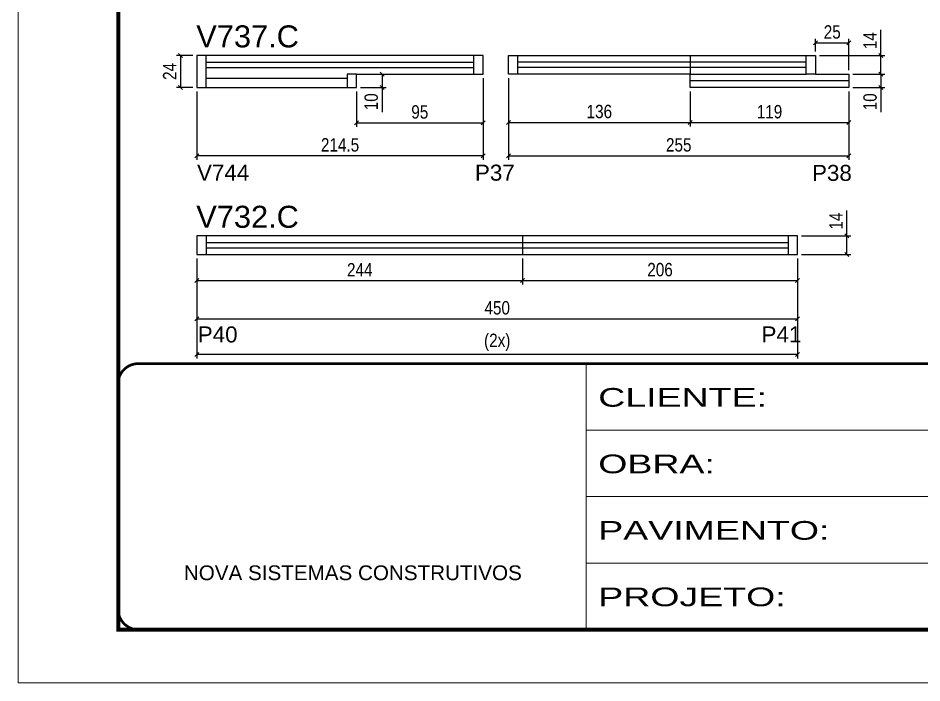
# Model space of a CAD drawing. Extents: x 1959 to 8212, y 239 to 4735.
# Drawn here: x 5142 to 5819, y 2537 to 3035 of the extents above; entities that cross this region are included whole.
import ezdxf

# ---------------------------------------------------------------- set-up
doc = ezdxf.new("R2010")
doc.units = 0
doc.linetypes.add('CONTINUO', pattern=[0])
doc.linetypes.add('DASHED', pattern=[0.75, 0.5, -0.25])
for name, color, linetype in [('5', 5, 'Continuous'), ('COTA', 241, 'Continuous'), ('NOMENCLATURA', 7, 'Continuous'), ('Painéis', 200, 'Continuous'), ('SARR_2.2x10', 60, 'Continuous'), ('SARR_2.2x7', 40, 'Continuous'), ('SARR_EDITAR', 141, 'Continuous')]:
    doc.layers.add(name, color=color, linetype=linetype)
doc.layers.add('Folhas', color=255, linetype='Continuous', lineweight=9)
doc.layers.add('SARRAFO DE PRESSAO', color=251, linetype='DASHED', lineweight=9)
doc.styles.add('ARIAL', font='arial.ttf')
doc.styles.add('COTA TECNICA', font='techl___.ttf', dxfattribs={"height": 10})
doc.styles.add('COTA TECNICA-50', font='techl___.ttf', dxfattribs={"height": 10})
doc.styles.get("Standard").update_dxf_attribs({"font": 'arial.ttf'})
doc.styles.add('Tecnologia', font='')
doc.styles.get('Tecnologia').set_extended_font_data('Forgotten Futurist')
doc.dimstyles.new('COTA PAINEL-50', dxfattribs={"dimtxt": 10, "dimasz": 3, "dimexe": 3, "dimexo": 3, "dimgap": 3, "dimtad": 1, "dimdec": 1, "dimzin": 12, "dimdsep": 46, "dimtxsty": 'COTA TECNICA-50', "dimblk1": 'OBLIQUE', "dimblk2": 'OBLIQUE', "dimsah": 1, "dimcen": 0.9, "dimclrd": 4, "dimclre": 4, "dimclrt": 240, "dimadec": 1, "dimazin": 3, "dimtfac": 1, "dimtdec": 1, "dimtmove": 0, "dimatfit": 3, "dimfxl": 1, "dimtolj": 1, "dimtzin": 12, "dimarcsym": 0})
doc.dimstyles.new('PAINEL', dxfattribs={"dimtxt": 10, "dimasz": 3, "dimexe": 3, "dimexo": 3, "dimgap": 3, "dimtad": 1, "dimdec": 1, "dimzin": 12, "dimdsep": 46, "dimtxsty": 'COTA TECNICA', "dimblk1": 'OBLIQUE', "dimblk2": 'OBLIQUE', "dimsah": 1, "dimcen": 0.9, "dimclrd": 4, "dimclre": 4, "dimclrt": 240, "dimadec": 1, "dimazin": 3, "dimtfac": 1, "dimtdec": 1, "dimtmove": 0, "dimatfit": 3, "dimfxl": 1, "dimtolj": 1, "dimtzin": 12, "dimarcsym": 0})

# ---------------------------------------------------------------- blocks, each defined once
blk = doc.blocks.new('9999999999')
at = {"color": 30, "linetype": 'CONTINUO'}
for p, q in [((98564.56, 34230.21), (98564.56, 34429.45)), ((98564.56, 34379.64), (99583.98, 34379.64)), ((98564.56, 34329.83), (99487.98, 34329.83)), ((98564.56, 34280.02), (99487.98, 34280.02))]:
    blk.add_line(p, q, dxfattribs=at)
at = {"color": 30, "linetype": 'CONTINUO', "const_width": 2}
blk.add_lwpolyline([(99583.98, 34230.21), (99583.98, 34414.45, 0.414214), (99568.98, 34429.45), (98228.98, 34429.45, 0.414214), (98213.98, 34414.45), (98213.98, 34245.21, 0.414214), (98228.98, 34230.21), (99583.98, 34230.21)], format="xyb", dxfattribs=at)
at = {"layer": 'Folhas'}
blk.add_lwpolyline([(98138.98, 34190.21), (99623.98, 34190.21), (99623.98, 35240.21), (98138.98, 35240.21)], close=True, dxfattribs=at)
at = {"layer": 'Folhas', "color": 30, "const_width": 3}
blk.add_lwpolyline([(98213.98, 34230.21), (99583.98, 34230.21), (99583.98, 35200.21), (98213.98, 35200.21)], close=True, dxfattribs=at)
at = {"color": 7, "linetype": 'Continuous', "ltscale": 5, "style": 'ARIAL'}
blk.add_text('NOVA SISTEMAS CONSTRUTIVOS', height=11.0592, dxfattribs=at).set_placement((98263.19, 34267.21))
at = {"layer": 'Folhas', "color": 7, "style": 'Tecnologia', "width": 1.5}
for s, p in [('CLIENTE:', (98573.65, 34397.17)), ('OBRA:', (98573.65, 34347.31)), ('PAVIMENTO:', (98573.65, 34297.5)), ('PROJETO:', (98573.65, 34247.69))]:
    blk.add_text(s, height=14, dxfattribs=at).set_placement(p)
blk = doc.blocks.new('_Oblique')
at = {"color": 0, "linetype": 'ByBlock', "lineweight": -2}
blk.add_line((-0.5, -0.5), (0.5, 0.5), dxfattribs=at)
blk = doc.blocks.new('*D113')
at = {"layer": 'COTA', "color": 4, "lineweight": -2, "transparency": 16777216}
for p, q in [((5490.75, 2989.82), (5490.75, 2928.65)), ((5276.25, 2979.82), (5276.25, 2928.65)), ((5490.75, 2931.65), (5276.25, 2931.65))]:
    blk.add_line(p, q, dxfattribs=at)
at = {"layer": 'Defpoints', "color": 0, "transparency": 16777216}
for p in [(5490.75, 2992.82), (5276.25, 2982.82), (5276.25, 2931.65)]:
    blk.add_point(p, dxfattribs=at)
at = {"layer": 'COTA', "color": 4, "lineweight": -2, "transparency": 16777216, "xscale": 3, "yscale": 3, "zscale": 3, "rotation": 180}
blk.add_blockref('_Oblique', (5276.25, 2931.65), dxfattribs=at)
at = {"layer": 'COTA', "color": 4, "lineweight": -2, "transparency": 16777216, "xscale": 3, "yscale": 3, "zscale": 3}
blk.add_blockref('_Oblique', (5490.75, 2931.65), dxfattribs=at)
at = {"layer": 'COTA', "color": 240, "transparency": 16777216, "insert": (5383.5, 2939.76), "char_height": 10, "attachment_point": 5, "style": 'COTA TECNICA'}
blk.add_mtext('\\A1;214.5', dxfattribs=at)
blk = doc.blocks.new('*D111')
at = {"layer": 'COTA', "color": 4, "lineweight": -2, "transparency": 16777216}
for p, q in [((5509.75, 2989.82), (5509.75, 2928.65)), ((5764.75, 2979.82), (5764.75, 2928.65)), ((5509.75, 2931.65), (5764.75, 2931.65))]:
    blk.add_line(p, q, dxfattribs=at)
at = {"layer": 'Defpoints', "color": 0, "transparency": 16777216}
for p in [(5509.75, 2992.82), (5764.75, 2982.82), (5764.75, 2931.65)]:
    blk.add_point(p, dxfattribs=at)
at = {"layer": 'COTA', "color": 4, "lineweight": -2, "transparency": 16777216, "xscale": 3, "yscale": 3, "zscale": 3, "rotation": 180}
blk.add_blockref('_Oblique', (5509.75, 2931.65), dxfattribs=at)
at = {"layer": 'COTA', "color": 4, "lineweight": -2, "transparency": 16777216, "xscale": 3, "yscale": 3, "zscale": 3}
blk.add_blockref('_Oblique', (5764.75, 2931.65), dxfattribs=at)
at = {"layer": 'COTA', "color": 240, "transparency": 16777216, "insert": (5637.25, 2939.76), "char_height": 10, "attachment_point": 5, "style": 'COTA TECNICA'}
blk.add_mtext('\\A1;255', dxfattribs=at)
blk = doc.blocks.new('*D112')
at = {"layer": 'COTA', "color": 4, "lineweight": -2, "transparency": 16777216}
for p, q in [((5273.25, 3006.82), (5260.89, 3006.82)), ((5263.89, 3006.82), (5263.89, 2982.82)), ((5273.25, 2982.82), (5260.89, 2982.82))]:
    blk.add_line(p, q, dxfattribs=at)
at = {"layer": 'Defpoints', "color": 0, "transparency": 16777216}
for p in [(5276.25, 3006.82), (5263.89, 2982.82), (5276.25, 2982.82)]:
    blk.add_point(p, dxfattribs=at)
at = {"layer": 'COTA', "color": 4, "lineweight": -2, "transparency": 16777216, "xscale": 3, "yscale": 3, "zscale": 3}
for p, rotation in [((5263.89, 3006.82), 90), ((5263.89, 2982.82), 270)]:
    blk.add_blockref('_Oblique', p, dxfattribs=dict(at, rotation=rotation))
at = {"layer": 'COTA', "color": 240, "transparency": 16777216, "insert": (5255.81, 2994.82), "char_height": 10, "attachment_point": 5, "rotation": 90, "style": 'COTA TECNICA'}
blk.add_mtext('\\A1;24', dxfattribs=at)
blk = doc.blocks.new('*D104')
at = {"layer": 'COTA', "color": 4, "lineweight": -2, "transparency": 16777216}
for p, q in [((5509.75, 2989.82), (5509.75, 2953.52)), ((5645.75, 2979.82), (5645.75, 2953.52)), ((5509.75, 2956.52), (5645.75, 2956.52))]:
    blk.add_line(p, q, dxfattribs=at)
at = {"layer": 'Defpoints', "color": 0, "transparency": 16777216}
for p in [(5509.75, 2992.82), (5645.75, 2982.82), (5645.75, 2956.52)]:
    blk.add_point(p, dxfattribs=at)
at = {"layer": 'COTA', "color": 4, "lineweight": -2, "transparency": 16777216, "xscale": 3, "yscale": 3, "zscale": 3, "rotation": 180}
blk.add_blockref('_Oblique', (5509.75, 2956.52), dxfattribs=at)
at = {"layer": 'COTA', "color": 4, "lineweight": -2, "transparency": 16777216, "xscale": 3, "yscale": 3, "zscale": 3}
blk.add_blockref('_Oblique', (5645.75, 2956.52), dxfattribs=at)
at = {"layer": 'COTA', "color": 240, "transparency": 16777216, "insert": (5577.75, 2964.74), "char_height": 10, "attachment_point": 5, "style": 'COTA TECNICA'}
blk.add_mtext('\\A1;136', dxfattribs=at)
blk = doc.blocks.new('*D105')
at = {"layer": 'COTA', "color": 4, "lineweight": -2, "transparency": 16777216}
for p, q in [((5645.75, 2979.82), (5645.75, 2953.52)), ((5764.75, 2979.82), (5764.75, 2953.52)), ((5645.75, 2956.52), (5764.75, 2956.52))]:
    blk.add_line(p, q, dxfattribs=at)
at = {"layer": 'Defpoints', "color": 0, "transparency": 16777216}
for p in [(5645.75, 2982.82), (5764.75, 2982.82), (5764.75, 2956.52)]:
    blk.add_point(p, dxfattribs=at)
at = {"layer": 'COTA', "color": 4, "lineweight": -2, "transparency": 16777216, "xscale": 3, "yscale": 3, "zscale": 3, "rotation": 180}
blk.add_blockref('_Oblique', (5645.75, 2956.52), dxfattribs=at)
at = {"layer": 'COTA', "color": 4, "lineweight": -2, "transparency": 16777216, "xscale": 3, "yscale": 3, "zscale": 3}
blk.add_blockref('_Oblique', (5764.75, 2956.52), dxfattribs=at)
at = {"layer": 'COTA', "color": 240, "transparency": 16777216, "insert": (5705.25, 2964.61), "char_height": 10, "attachment_point": 5, "style": 'COTA TECNICA'}
blk.add_mtext('\\A1;119', dxfattribs=at)
blk = doc.blocks.new('*D106')
at = {"layer": 'COTA', "color": 4, "lineweight": -2, "transparency": 16777216}
for p, q in [((5767.75, 2992.82), (5791.72, 2992.82)), ((5788.72, 2992.82), (5788.72, 2982.82)), ((5767.75, 2982.82), (5791.72, 2982.82)), ((5788.72, 2982.82), (5788.72, 2964.39))]:
    blk.add_line(p, q, dxfattribs=at)
at = {"layer": 'Defpoints', "color": 0, "transparency": 16777216}
for p in [(5764.75, 2992.82), (5764.75, 2982.82), (5788.72, 2982.82)]:
    blk.add_point(p, dxfattribs=at)
at = {"layer": 'COTA', "color": 4, "lineweight": -2, "transparency": 16777216, "xscale": 3, "yscale": 3, "zscale": 3}
for p, rotation in [((5788.72, 2992.82), 90), ((5788.72, 2982.82), 270)]:
    blk.add_blockref('_Oblique', p, dxfattribs=dict(at, rotation=rotation))
at = {"layer": 'COTA', "color": 240, "transparency": 16777216, "insert": (5780.62, 2972.1), "char_height": 10, "attachment_point": 5, "rotation": 90, "style": 'COTA TECNICA'}
blk.add_mtext('\\A1;10', dxfattribs=at)
blk = doc.blocks.new('*D107')
at = {"layer": 'COTA', "color": 4, "lineweight": -2, "transparency": 16777216}
for p, q in [((5490.75, 2989.82), (5490.75, 2953.3)), ((5395.75, 2979.82), (5395.75, 2953.3)), ((5395.75, 2956.3), (5490.75, 2956.3))]:
    blk.add_line(p, q, dxfattribs=at)
at = {"layer": 'Defpoints', "color": 0, "transparency": 16777216}
for p in [(5490.75, 2992.82), (5395.75, 2982.82), (5490.75, 2956.3)]:
    blk.add_point(p, dxfattribs=at)
at = {"layer": 'COTA', "color": 4, "lineweight": -2, "transparency": 16777216, "xscale": 3, "yscale": 3, "zscale": 3, "rotation": 180}
blk.add_blockref('_Oblique', (5395.75, 2956.3), dxfattribs=at)
at = {"layer": 'COTA', "color": 4, "lineweight": -2, "transparency": 16777216, "xscale": 3, "yscale": 3, "zscale": 3}
blk.add_blockref('_Oblique', (5490.75, 2956.3), dxfattribs=at)
at = {"layer": 'COTA', "color": 240, "transparency": 16777216, "insert": (5443.25, 2964.44), "char_height": 10, "attachment_point": 5, "style": 'COTA TECNICA'}
blk.add_mtext('\\A1;95', dxfattribs=at)
blk = doc.blocks.new('*D108')
at = {"layer": 'COTA', "color": 4, "lineweight": -2, "transparency": 16777216}
for p, q in [((5398.75, 2992.82), (5417.98, 2992.82)), ((5414.98, 2992.82), (5414.98, 2982.82)), ((5398.75, 2982.82), (5417.98, 2982.82)), ((5414.98, 2982.82), (5414.98, 2964.39))]:
    blk.add_line(p, q, dxfattribs=at)
at = {"layer": 'Defpoints', "color": 0, "transparency": 16777216}
for p in [(5395.75, 2992.82), (5395.75, 2982.82), (5414.98, 2982.82)]:
    blk.add_point(p, dxfattribs=at)
at = {"layer": 'COTA', "color": 4, "lineweight": -2, "transparency": 16777216, "xscale": 3, "yscale": 3, "zscale": 3}
for p, rotation in [((5414.98, 2992.82), 90), ((5414.98, 2982.82), 270)]:
    blk.add_blockref('_Oblique', p, dxfattribs=dict(at, rotation=rotation))
at = {"layer": 'COTA', "color": 240, "transparency": 16777216, "insert": (5406.88, 2972.1), "char_height": 10, "attachment_point": 5, "rotation": 90, "style": 'COTA TECNICA'}
blk.add_mtext('\\A1;10', dxfattribs=at)
blk = doc.blocks.new('*D109')
at = {"layer": 'COTA', "color": 4, "lineweight": -2, "transparency": 16777216}
for p, q in [((5788.72, 3006.82), (5788.72, 3025.93)), ((5742.75, 3006.82), (5791.72, 3006.82)), ((5788.72, 2992.82), (5788.72, 3006.82)), ((5767.75, 2992.82), (5791.72, 2992.82))]:
    blk.add_line(p, q, dxfattribs=at)
at = {"layer": 'Defpoints', "color": 0, "transparency": 16777216}
for p in [(5739.75, 3006.82), (5788.72, 3006.82), (5764.75, 2992.82)]:
    blk.add_point(p, dxfattribs=at)
at = {"layer": 'COTA', "color": 4, "lineweight": -2, "transparency": 16777216, "xscale": 3, "yscale": 3, "zscale": 3}
for p, rotation in [((5788.72, 3006.82), 90), ((5788.72, 2992.82), 270)]:
    blk.add_blockref('_Oblique', p, dxfattribs=dict(at, rotation=rotation))
at = {"layer": 'COTA', "color": 240, "transparency": 16777216, "insert": (5780.65, 3017.87), "char_height": 10, "attachment_point": 5, "rotation": 90, "style": 'COTA TECNICA'}
blk.add_mtext('\\A1;14', dxfattribs=at)
blk = doc.blocks.new('*D110')
at = {"layer": 'COTA', "color": 4, "lineweight": -2, "transparency": 16777216}
for p, q in [((5739.75, 3009.82), (5739.75, 3019.25)), ((5739.75, 3016.25), (5764.75, 3016.25)), ((5764.75, 2995.82), (5764.75, 3019.25))]:
    blk.add_line(p, q, dxfattribs=at)
at = {"layer": 'Defpoints', "color": 0, "transparency": 16777216}
for p in [(5764.75, 3016.25), (5739.75, 3006.82), (5764.75, 2992.82)]:
    blk.add_point(p, dxfattribs=at)
at = {"layer": 'COTA', "color": 4, "lineweight": -2, "transparency": 16777216, "xscale": 3, "yscale": 3, "zscale": 3, "rotation": 180}
blk.add_blockref('_Oblique', (5739.75, 3016.25), dxfattribs=at)
at = {"layer": 'COTA', "color": 4, "lineweight": -2, "transparency": 16777216, "xscale": 3, "yscale": 3, "zscale": 3}
blk.add_blockref('_Oblique', (5764.75, 3016.25), dxfattribs=at)
at = {"layer": 'COTA', "color": 240, "transparency": 16777216, "insert": (5752.25, 3024.36), "char_height": 10, "attachment_point": 5, "style": 'COTA TECNICA'}
blk.add_mtext('\\A1;25', dxfattribs=at)
blk = doc.blocks.new('*D159')
at = {"layer": 'COTA', "color": 4, "linetype": 'ByBlock', "lineweight": -2, "transparency": 16777216}
for p, q in [((5276.25, 2854.62), (5276.25, 2806.54)), ((5726.25, 2854.62), (5726.25, 2806.54)), ((5276.25, 2809.54), (5726.25, 2809.54))]:
    blk.add_line(p, q, dxfattribs=at)
at = {"layer": 'Defpoints', "color": 0, "linetype": 'ByBlock', "transparency": 16777216}
for p in [(5276.25, 2857.62), (5726.25, 2857.62), (5726.25, 2809.54)]:
    blk.add_point(p, dxfattribs=at)
at = {"layer": 'COTA', "color": 4, "linetype": 'ByBlock', "lineweight": -2, "transparency": 16777216, "xscale": 3, "yscale": 3, "zscale": 3, "rotation": 180}
blk.add_blockref('_Oblique', (5276.25, 2809.54), dxfattribs=at)
at = {"layer": 'COTA', "color": 4, "linetype": 'ByBlock', "lineweight": -2, "transparency": 16777216, "xscale": 3, "yscale": 3, "zscale": 3}
blk.add_blockref('_Oblique', (5726.25, 2809.54), dxfattribs=at)
at = {"layer": 'COTA', "color": 240, "linetype": 'ByBlock', "transparency": 16777216, "insert": (5501.25, 2817.65), "char_height": 10, "attachment_point": 5, "style": 'COTA TECNICA-50'}
blk.add_mtext('\\A1;450', dxfattribs=at)
blk = doc.blocks.new('*D160')
at = {"layer": 'COTA', "color": 4, "lineweight": -2, "transparency": 16777216}
for p, q in [((5276.25, 2854.62), (5276.25, 2835.16)), ((5520.25, 2854.62), (5520.25, 2835.16)), ((5276.25, 2838.16), (5520.25, 2838.16))]:
    blk.add_line(p, q, dxfattribs=at)
at = {"layer": 'Defpoints', "color": 0, "transparency": 16777216}
for p in [(5276.25, 2857.62), (5520.25, 2857.62), (5520.25, 2838.16)]:
    blk.add_point(p, dxfattribs=at)
at = {"layer": 'COTA', "color": 4, "lineweight": -2, "transparency": 16777216, "xscale": 3, "yscale": 3, "zscale": 3, "rotation": 180}
blk.add_blockref('_Oblique', (5276.25, 2838.16), dxfattribs=at)
at = {"layer": 'COTA', "color": 4, "lineweight": -2, "transparency": 16777216, "xscale": 3, "yscale": 3, "zscale": 3}
blk.add_blockref('_Oblique', (5520.25, 2838.16), dxfattribs=at)
at = {"layer": 'COTA', "color": 240, "transparency": 16777216, "insert": (5398.25, 2846.23), "char_height": 10, "attachment_point": 5, "style": 'COTA TECNICA'}
blk.add_mtext('\\A1;244', dxfattribs=at)
blk = doc.blocks.new('*D161')
at = {"layer": 'COTA', "color": 4, "lineweight": -2, "transparency": 16777216}
for p, q in [((5520.25, 2854.62), (5520.25, 2835.16)), ((5726.25, 2854.62), (5726.25, 2835.16)), ((5520.25, 2838.16), (5726.25, 2838.16))]:
    blk.add_line(p, q, dxfattribs=at)
at = {"layer": 'Defpoints', "color": 0, "transparency": 16777216}
for p in [(5520.25, 2857.62), (5726.25, 2857.62), (5726.25, 2838.16)]:
    blk.add_point(p, dxfattribs=at)
at = {"layer": 'COTA', "color": 4, "lineweight": -2, "transparency": 16777216, "xscale": 3, "yscale": 3, "zscale": 3, "rotation": 180}
blk.add_blockref('_Oblique', (5520.25, 2838.16), dxfattribs=at)
at = {"layer": 'COTA', "color": 4, "lineweight": -2, "transparency": 16777216, "xscale": 3, "yscale": 3, "zscale": 3}
blk.add_blockref('_Oblique', (5726.25, 2838.16), dxfattribs=at)
at = {"layer": 'COTA', "color": 240, "transparency": 16777216, "insert": (5623.25, 2846.26), "char_height": 10, "attachment_point": 5, "style": 'COTA TECNICA'}
blk.add_mtext('\\A1;206', dxfattribs=at)
blk = doc.blocks.new('*D162')
at = {"layer": 'COTA', "color": 4, "lineweight": -2, "transparency": 16777216}
for p, q in [((5763.14, 2871.62), (5763.14, 2890.74)), ((5729.25, 2871.62), (5766.14, 2871.62)), ((5763.14, 2857.62), (5763.14, 2871.62)), ((5729.25, 2857.62), (5766.14, 2857.62))]:
    blk.add_line(p, q, dxfattribs=at)
at = {"layer": 'Defpoints', "color": 0, "transparency": 16777216}
for p in [(5726.25, 2871.62), (5763.14, 2871.62), (5726.25, 2857.62)]:
    blk.add_point(p, dxfattribs=at)
at = {"layer": 'COTA', "color": 4, "lineweight": -2, "transparency": 16777216, "xscale": 3, "yscale": 3, "zscale": 3}
for p, rotation in [((5763.14, 2871.62), 90), ((5763.14, 2857.62), 270)]:
    blk.add_blockref('_Oblique', p, dxfattribs=dict(at, rotation=rotation))
at = {"layer": 'COTA', "color": 240, "transparency": 16777216, "insert": (5755.06, 2882.68), "char_height": 10, "attachment_point": 5, "rotation": 90, "style": 'COTA TECNICA'}
blk.add_mtext('\\A1;14', dxfattribs=at)
blk = doc.blocks.new('*D163')
at = {"layer": 'COTA', "color": 4, "lineweight": -2, "transparency": 16777216}
for p, q in [((5276.25, 2854.62), (5276.25, 2779.63)), ((5726.25, 2854.62), (5726.25, 2779.63)), ((5726.25, 2782.63), (5276.25, 2782.63))]:
    blk.add_line(p, q, dxfattribs=at)
at = {"layer": 'Defpoints', "color": 0, "transparency": 16777216}
for p in [(5276.25, 2857.62), (5726.25, 2857.62), (5276.25, 2782.63)]:
    blk.add_point(p, dxfattribs=at)
at = {"layer": 'COTA', "color": 4, "lineweight": -2, "transparency": 16777216, "xscale": 3, "yscale": 3, "zscale": 3, "rotation": 180}
blk.add_blockref('_Oblique', (5276.25, 2782.63), dxfattribs=at)
at = {"layer": 'COTA', "color": 4, "lineweight": -2, "transparency": 16777216, "xscale": 3, "yscale": 3, "zscale": 3}
blk.add_blockref('_Oblique', (5726.25, 2782.63), dxfattribs=at)
at = {"layer": 'COTA', "color": 240, "transparency": 16777216, "insert": (5501.25, 2791.85), "char_height": 10, "attachment_point": 5, "style": 'COTA TECNICA'}
blk.add_mtext('\\A1;(2x)', dxfattribs=at)

msp = doc.modelspace()

# ---------------------------------------------------------------- linework, layer by layer
at = {"layer": 'COTA'}
for p, q in [((5395.75, 2992.82), (5388.75, 2992.82)), ((5645.75, 2992.82), (5732.75, 2992.82)), ((5739.75, 2992.82), (5732.75, 2992.82))]:
    msp.add_line(p, q, dxfattribs=at)
at = {"layer": 'Painéis', "linetype": 'ByBlock'}
for p, q in [((5645.75, 3006.82), (5645.75, 2992.82)), ((5520.25, 2871.62), (5520.25, 2857.62))]:
    msp.add_line(p, q, dxfattribs=at)
for points in [[(5276.25, 2982.82), (5395.75, 2982.82), (5395.75, 2992.82), (5490.75, 2992.82), (5490.75, 3006.82), (5276.25, 3006.82), (5276.25, 2982.82)], [(5509.75, 3006.82), (5739.75, 3006.82), (5739.75, 2992.82), (5764.75, 2992.82), (5764.75, 2982.82), (5645.75, 2982.82), (5645.75, 2992.82), (5509.75, 2992.82), (5509.75, 3006.82)]]:
    msp.add_lwpolyline(points, dxfattribs=at)
msp.add_lwpolyline([(5276.25, 2871.62), (5276.25, 2857.62), (5726.25, 2857.62), (5726.25, 2871.62)], close=True, dxfattribs=at)
at = {"layer": 'SARR_2.2x10'}
msp.add_line((5764.75, 2987.82), (5645.75, 2987.82), dxfattribs=at)
at = {"layer": 'SARR_2.2x7', "linetype": 'Continuous'}
for p, q in [((5283.25, 2982.82), (5283.25, 3006.82)), ((5483.75, 2992.82), (5483.75, 3006.82)), ((5516.75, 2992.82), (5516.75, 3006.82)), ((5732.75, 2992.82), (5732.75, 3006.82)), ((5283.25, 2989.82), (5388.75, 2989.82)), ((5388.75, 2992.82), (5388.75, 2982.82)), ((5283.25, 2871.62), (5283.25, 2857.62)), ((5719.25, 2871.62), (5719.25, 2857.62))]:
    msp.add_line(p, q, dxfattribs=at)
at = {"layer": 'SARR_EDITAR', "linetype": 'Continuous'}
for p, q in [((5283.25, 3001.82), (5483.75, 3001.82)), ((5732.75, 3001.82), (5516.75, 3001.82)), ((5283.25, 2997.82), (5483.75, 2997.82)), ((5732.75, 2997.82), (5516.75, 2997.82)), ((5283.25, 2866.62), (5719.25, 2866.62)), ((5283.25, 2862.62), (5719.25, 2862.62))]:
    msp.add_line(p, q, dxfattribs=at)

# ---------------------------------------------------------------- block references
at = {"layer": 'SARRAFO DE PRESSAO', "color": 6, "linetype": 'ByBlock'}
msp.add_blockref('9999999999', (-92996.71, -31653.56), dxfattribs=at)

# ---------------------------------------------------------------- texts
at = {"layer": '5', "linetype": 'Continuous'}
for s, p in [('V744', (5276.33, 2913.04)), ('P37', (5484.56, 2913)), ('P38', (5737.11, 2912.83)), ('P40', (5276.9, 2791.78)), ('P41', (5699.26, 2791.78))]:
    msp.add_text(s, height=12, rotation=359.99996, dxfattribs=at).set_placement(p)
at = {"layer": 'NOMENCLATURA', "linetype": 'Continuous'}
for s, p in [('V737.C', (5275.78, 3012.87)), ('V732.C', (5275.78, 2877.68))]:
    msp.add_text(s, height=16.5, dxfattribs=at).set_placement(p)

# ---------------------------------------------------------------- dimensions: what is measured, and where the dimension line sits
at = {"layer": 'COTA'}
for base, p1, p2, picture, middle in [((5764.75, 3016.25), (5739.75, 3006.82), (5764.75, 2992.82), '*D110', (5752.25, 3024.36)), ((5276.25, 2931.65), (5490.75, 2992.82), (5276.25, 2982.82), '*D113', (5383.5, 2939.76)), ((5490.75, 2956.3), (5395.75, 2982.82), (5490.75, 2992.82), '*D107', (5443.25, 2964.44)), ((5764.75, 2931.65), (5509.75, 2992.82), (5764.75, 2982.82), '*D111', (5637.25, 2939.76)), ((5645.75, 2956.52), (5509.75, 2992.82), (5645.75, 2982.82), '*D104', (5577.75, 2964.74)), ((5520.25, 2838.16), (5276.25, 2857.62), (5520.25, 2857.62), '*D160', (5398.25, 2846.23))]:
    dim = msp.add_linear_dim(base=base, p1=p1, p2=p2, dimstyle='PAINEL', dxfattribs=at)
    dim.commit()
    dim.dimension.update_dxf_attribs({"geometry": picture, "text_midpoint": middle})
for base, p1, p2, angle, picture, middle in [((5788.72, 3006.82), (5764.75, 2992.82), (5739.75, 3006.82), 270, '*D109', (5780.65, 3017.87)), ((5263.89, 2982.82), (5276.25, 3006.82), (5276.25, 2982.82), 270, '*D112', (5255.81, 2994.82)), ((5414.98, 2982.82), (5395.75, 2992.82), (5395.75, 2982.82), 270, '*D108', (5406.88, 2972.1)), ((5788.72, 2982.82), (5764.75, 2992.82), (5764.75, 2982.82), 270, '*D106', (5780.62, 2972.1)), ((5763.14, 2871.62), (5726.25, 2857.62), (5726.25, 2871.62), 90, '*D162', (5755.06, 2882.68))]:
    dim = msp.add_linear_dim(base=base, p1=p1, p2=p2, angle=angle, dimstyle='PAINEL', dxfattribs=at)
    dim.commit()
    dim.dimension.update_dxf_attribs({"geometry": picture, "text_midpoint": middle})
for base, p1, p2, picture, middle in [((5764.75, 2956.52), (5645.75, 2982.82), (5764.75, 2982.82), '*D105', (5705.25, 2964.61)), ((5726.25, 2838.16), (5520.25, 2857.62), (5726.25, 2857.62), '*D161', (5623.25, 2846.26))]:
    dim = msp.add_linear_dim(base=base, p1=p1, p2=p2, dimstyle='PAINEL', override={"dimtmove": 1}, dxfattribs=at)
    dim.commit()
    dim.dimension.update_dxf_attribs({"geometry": picture, "text_midpoint": middle})
at = {"layer": 'COTA', "color": 1, "linetype": 'ByBlock'}
dim = msp.add_linear_dim(base=(5726.25, 2809.54), p1=(5276.25, 2857.62), p2=(5726.25, 2857.62), dimstyle='COTA PAINEL-50', override={"dimarcsym": 1}, dxfattribs=at)
dim.commit()
dim.dimension.update_dxf_attribs({"geometry": '*D159', "text_midpoint": (5501.25, 2817.65)})
at = {"layer": 'COTA'}
dim = msp.add_linear_dim(base=(5276.25, 2782.63), p1=(5726.25, 2857.62), p2=(5276.25, 2857.62), text='(2x)', dimstyle='PAINEL', dxfattribs=at)
dim.commit()
dim.dimension.update_dxf_attribs({"geometry": '*D163', "text_midpoint": (5501.25, 2791.85)})

doc.saveas('drawing.dxf')
